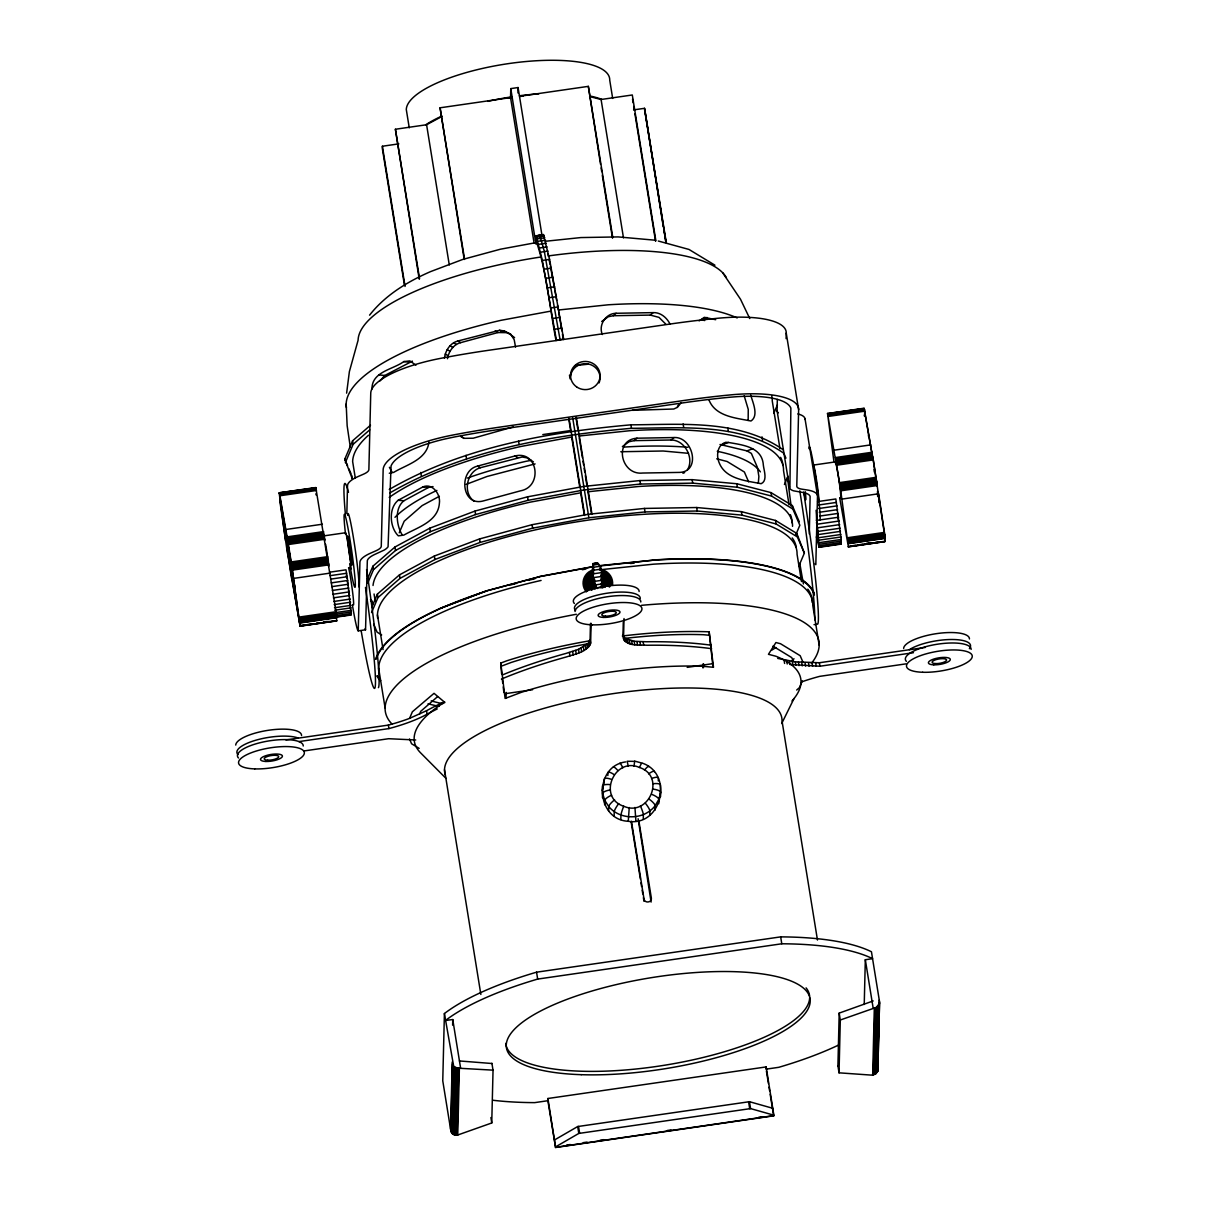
<?xml version="1.0" encoding="UTF-8"?>
<svg xmlns="http://www.w3.org/2000/svg" width="1208" height="1208" viewBox="0 0 1208 1208"><rect width="100%" height="100%" fill="white"/><g stroke="black" fill="none" stroke-linecap="round" stroke-linejoin="round"><path stroke-width="1.5" d="M601.705 587.888C605.827 553.566 583.147 555.167 597.13 588.553M593.188 567.7L593.219 566.567L539.689 576.473M600.497 566.643L600.527 565.51L653.815 560.119A222.861 66.712 -9.2 0 1 814.434 595.046M332.774 620.912L336.67 620.957L336.413 614.117L315.801 487.534L279.154 492.819L285.556 540.625M290.147 558.957L290.026 563.472L289.89 556.526L291.747 574.087L291.883 568.787L290.705 565.888M336.7 620.897L300.037 626.197L292.064 567.367L328.621 562.082M346.847 513.43L347.526 485.631A34.866 10.434 -9.2 0 1 358.232 476.481L363.533 474.17A17.425 5.21 -9.2 0 0 368.878 469.595L370.75 393.144A82.446 24.673 -9.2 0 1 440.316 358.414A314.14 94.028 -9.2 0 1 491.399 349.897L666.861 324.514A314.14 94.028 -9.2 0 1 717.884 318.263A82.446 24.673 -9.2 0 1 786.242 333.046L798.639 409.693L796.782 486.129A17.425 5.21 -9.2 0 0 801.946 489.18L807.155 489.98A34.866 10.434 -9.2 0 1 817.499 496.08L815.823 564.664A42.763 2.28 81.8 0 1 815.204 563.728M809.285 533.906L810.13 496.594A27.452 8.214 -9.2 0 0 803.29 492.562L793.671 490.841A24.824 7.429 -9.2 0 1 789.911 488.621L790.862 408.138A75.032 22.454 -9.2 0 0 737.635 396.632L728.922 397.311A306.319 91.687 -9.2 0 0 679.228 403.412L503.721 428.795A306.319 91.687 -9.2 0 0 453.981 437.07L445.224 438.927A75.032 22.454 -9.2 0 0 391.06 465.971L388.07 546.756A24.824 7.429 -9.2 0 1 384.174 550.078L374.404 554.593A27.452 8.214 -9.2 0 0 367.323 560.648L365.556 629.791L358.248 630.848L359.924 562.279A34.866 10.434 -9.2 0 1 370.63 553.128L375.93 550.803A17.425 5.21 -9.2 0 0 381.275 546.242L383.147 469.791A82.446 24.673 -9.2 0 1 452.728 435.061A314.14 94.028 -9.2 0 1 503.796 426.545L679.258 401.162A314.14 94.028 -9.2 0 1 730.281 394.91A82.446 24.673 -9.2 0 1 798.639 409.693M398.836 143.858L382.392 146.243L382.332 148.478L404.423 285.012M441.63 116.617L426.59 124.741L395.394 129.256L419.206 279.093M541.803 234.322L518.081 87.55L510.773 88.607L510.546 97.606L440.074 107.799L464.204 259.478M444.408 1013.542L442.762 1080.828L450.871 1130.96L452.517 1133.874L457.092 1135.233L491.747 1122.972L493.045 1070.152L457.319 1068.144L453.679 1066.271L444.408 1013.542A200.407 59.977 -9.2 0 1 536.563 972.183L780.67 936.88A200.407 59.977 -9.2 0 1 871.451 951.768L879.56 1001.9L877.793 1071.028L875.317 1074.184L871.496 1075.12L839.031 1072.825L837.914 1065.683M452.623 1025.169L452.758 1019.567L445.526 1020.443A200.407 59.977 -9.2 0 1 537.666 979.084L781.787 943.78A200.407 59.977 -9.2 0 1 872.569 958.669L865.321 959.726L864.233 1004.467M450.569 1129.118L452.215 1061.998M450.871 1130.96L452.517 1063.84M451.294 1132.243L452.924 1065.124M451.626 1132.832L453.257 1065.728M452.034 1133.391L453.679 1066.271M452.517 1133.874L454.163 1066.77M453.664 1134.674L455.31 1067.555M454.314 1134.946L455.945 1067.827M454.978 1135.158L456.624 1068.038M455.673 1135.263L457.319 1068.144M457.092 1135.233L458.738 1068.129M457.741 1135.142L459.387 1068.023M501.607 673.868L500.776 663.071L506.816 660.791A203.125 60.793 -9.2 0 1 589.338 640.859M491.913 1063.508L459.448 1060.956M517.945 92.956L518.081 87.55M506.046 698.013L506.182 692.38M535.944 244.107L535.793 235.953L543.358 234.578L549.595 259.388L563.653 339.071L556.405 340.127L542.347 260.43L536.11 235.62M547.873 1100.715L547.919 1098.495L766.159 1066.921L773.95 1115.784L555.589 1147.494L547.873 1100.715L534.661 1102.632A200.407 59.977 -9.2 0 1 492.728 1100.231M555.589 1147.494L547.919 1098.495M519.712 96.278L588.341 86.357L600.527 164.243M502.468 674.925A234.639 70.23 -9.2 0 1 566.008 653.422L578.496 649.33L588.311 643.245L590.078 639.681L590.47 623.419M501.426 679.077A234.639 70.23 -9.2 0 1 566.567 656.895C574.902 653.996 586.997 652.335 590.636 643.169L591.12 623.298M639.515 767.488C666.303 776.261 648.741 817.423 623.706 806.234C596.918 797.461 614.479 756.299 639.515 767.488A7.867 0.815 -69.6 0 1 642.173 763.109C673.853 773.543 661.863 826.816 628.266 821.289C595.438 819.688 593.249 766.34 625.623 761.916M602.49 797.748L602.43 786.015A7.867 2.386 6.5 0 1 609.904 784.551M604.136 783.388L604.257 778.934A7.867 2.25 22.2 0 1 611.263 779.281M604.634 804.739L604.74 800.3L602.611 793.294A7.867 2.356 -9.2 0 1 610.04 789.972M607.851 775.521L607.926 772.561A7.867 1.963 37.6 0 1 613.996 774.524M608.606 810.976L608.711 806.536L604.74 800.3A7.867 2.159 -24.8 0 1 611.625 795.196M614.132 816.034L614.238 811.58A7.867 1.374 -55 0 1 618.707 803.607M711.059 645.193A234.639 70.23 -9.2 0 0 646.537 641.765L634.155 641.267L624.566 637.99L622.981 634.925L623.283 622.271M624.023 618.541L623.539 638.398C627.058 646.839 639.606 644.679 647.111 645.253A234.639 70.23 -9.2 0 1 711.618 648.681M620.837 819.553L620.942 815.098A7.867 0.815 -69.6 0 1 623.706 806.234M633.581 109.898L644.559 108.312L663.298 226.787M628.266 821.289L629.247 807.533M635.906 821.153L634.94 807.427M643.26 819.13L643.366 814.675A7.867 1.012 67.4 0 0 640.406 805.917M649.783 815.355L649.904 810.915A7.867 1.54 52.7 0 0 645.283 803.109M655.083 810.1L655.189 805.66L658.858 799.273L660.67 792.206A7.867 2.386 6.5 0 0 653.317 789.171M658.3 780.881L658.36 777.922A7.867 2.159 -24.8 0 0 651.595 778.526M658.753 803.728L658.858 799.273A7.867 2.25 22.2 0 0 651.958 794.441M702.829 667.843L702.92 664.098M703.479 667.586L703.569 663.826M712.977 667.088L709.171 631.89L707.571 631.754A203.125 60.793 -9.2 0 0 622.331 636.012M789.458 487.262L777.061 410.614L777.333 399.425M766.159 1066.921L766.099 1069.155L778.767 1067.313A200.407 59.977 -9.2 0 0 838.579 1045.056M786.106 338.633L786.242 333.046M805.087 419.478L805.087 419.433A34.866 10.434 -9.2 0 0 797.824 413.936M839.666 497.741L848.409 546.937L839.968 485.329L827.51 413.438L833.882 461.305M837.914 1065.939L839.198 1013.104L873.203 1000.934M839.031 1072.825L840.315 1020.005L876.329 1007.366L879.575 1003.244M877.688 496.639L877.491 491.399M884.618 540.444C886.008 544.884 884.301 529.723 884.543 534.993M872.674 1074.954L874.32 1007.834M873.339 1074.863L874.985 1007.744M874.698 1074.486L876.329 1007.366M875.317 1074.184L876.963 1007.064M875.906 1073.791L877.536 1006.687M876.434 1073.338L878.065 1006.234M877.265 1072.266L878.911 1005.147M877.582 1071.662L879.258 1000.058M877.793 1071.028L879.56 1001.9M346.62 393.144L349.384 371.581L358.096 340.218A187.466 56.112 -9.2 0 1 541.078 256.972M633.989 766.189L634.713 761.115L640.678 762.761M336.624 617.092L351.241 614.978L347.164 576.729L345.986 569.829L329.542 572.214M817.559 501.607L835.83 498.964L841.206 539.463L841.085 544.113L819.16 547.299L816.759 520.376L838.699 517.205M428.976 442.053C426.786 459.765 406.507 464.657 393.687 472.388L389.293 473.234M372.004 389.021C371.611 371.656 392.947 369.603 403.774 361.6L409.859 360.905L415.96 365.148M748.16 420.429L748.25 409.376L744.173 395.786M758.307 483.14L758.881 476.45L757.416 467.436L751.361 453.393L746.997 450.901L719.998 444.484M539.145 235.968L539.659 234.624L544.295 251.264L560.029 339.448M444.438 358.081C445.45 350.577 450.191 342.906 457.938 340.988L499.644 330.267L504.083 330.947L511.135 334.646L504.083 330.947M447.458 358.731C448.636 351.649 453.347 344.476 460.656 342.649L497.923 332.547L506.892 332.653M602.324 790.455L603.23 786.921M651.097 902.089L638.111 818.737M379.976 380.943L384.763 375.477L412.426 361.132M300.082 626.257L287.942 554.88M351.739 475.378L352.313 478.866L344.763 459.176L352.585 440.814L370.524 425.186M345.337 462.649L353.144 444.302L369.708 429.867M367.761 583.071L373.438 569.723L395.529 550.486L430.365 531.656L475.59 514.548L528.123 500.308L584.37 489.904L640.512 484.046L692.712 483.14L737.409 487.247L771.58 496.08L792.871 509.051L799.847 525.269L795.589 535.28M399.244 532.803L404.182 521.237L422.09 505.624L439.365 496.292M371.702 607.458L377.394 594.11L399.471 574.872L434.321 556.042L479.546 538.934L532.064 524.695L588.311 514.291L644.453 508.432L696.654 507.526L741.365 511.633L775.521 520.467L796.812 533.438L804.362 553.128L798.669 566.476M371.551 612.607L377.953 597.598L400.044 578.36L434.88 559.531L480.104 542.422L532.622 528.168L588.885 517.764L645.012 511.92L697.212 511.014L741.923 515.121L776.08 523.955L797.386 536.926L804.362 553.128M409.572 718.367L412.366 711.799L434.034 693.332L444.891 702.467L440.799 704.672A195.711 58.573 -9.2 0 0 420.369 752.614L446.069 778.465M419.508 714.23L420.761 711.286L437.507 696.699M773.875 413.181L777.423 404.846M784.43 484.529L787.978 476.194M802.293 680.889L799.394 687.669L796.676 690.04M367.534 578.768L372.879 566.235L394.971 546.998L429.806 528.183L475.031 511.06L527.549 496.82L583.811 486.416L639.938 480.558L692.139 479.651L736.85 483.759L771.006 492.607L792.312 505.563L799.288 521.781M653.815 560.119L600.527 565.918L600.98 569.663L653.452 564.181A219.645 65.745 -9.2 0 1 812.773 605.404L819.16 645.117M781.697 723.532L794.018 698.556M677.175 407.368L678.956 403.97M681.252 402.581L677.416 407.322L673.777 409.014L632.494 410.327M687.322 470.078C694.6 458.587 685.087 440.044 671.24 439.999L634.2 440.633L629.006 441.751L622.377 446.598M369.572 315.167C385.216 295.19 407.519 281.645 430.471 271.649L462.83 259.403L500.429 249.21L537.031 242.446M878.79 501.335L879.062 502.86M543.358 234.578L535.793 235.953M536.896 243.231C546.877 273.068 549.761 308.599 556.058 340.626M699.145 320.905L704.34 317.311L715.68 319.712M601.705 321.509L608.319 316.723L613.317 315.726L650.342 315.092L659.009 317.387L665.729 324.076M613.317 315.726L616.125 313.28L653.166 312.63C660.595 312.268 666.801 317.659 669.972 323.955M650.342 315.092L653.166 312.63M634.2 440.633L636.994 438.202L674.034 437.553C692.758 436.254 701.471 471.467 679.666 472.404L642.626 473.038C620.761 475.499 613.271 439.878 636.994 438.202M671.24 439.999L674.034 437.553M398.202 500.263C388.281 508.251 389.671 527.519 398.338 535.854L403.834 535.099C417.213 527.458 438.111 521.765 439.395 503.162C440.709 494.314 432.494 482.762 422.921 486.915L398.202 500.263L403.849 500.776L428.568 487.428L433.008 486.582M403.849 500.776C394.306 508.568 396.39 525.389 402.219 534.948M554.623 1139.884L577.681 1126.551L749.458 1101.696L772.848 1108.31L772.003 1108.431M555.74 1146.785L578.798 1133.436L750.576 1108.597L773.966 1115.21M591.905 570.191L588.598 572.094A14.798 14.088 1.4 0 0 586.333 591.905M592.358 571.006L589.323 572.758A13.65 13.016 1.4 0 0 587.224 591.044M589.066 589.338A11.31 10.766 1.4 0 1 593.324 572.743L593.46 572.668M389.263 489.466C462.377 447.111 547.783 432.253 630.923 424.823C681.856 424.627 739.371 419.025 783.297 449.829M389.822 492.94C462.951 450.599 548.341 435.741 631.482 428.296C682.414 428.1 739.93 422.513 783.856 453.302L785.94 458.164M444.514 701.742A214.48 64.205 -9.2 0 0 426.545 710.712L409.421 718.428A88.637 26.531 -9.2 0 1 388.327 725.102L285.918 739.915M682.943 473.294L684.664 472.57M513.294 426.922L473.174 438.217L464.551 438.323L460.988 436.737M477.673 466.077C458.149 470.395 461.471 507.013 483.306 500.927L520.572 490.81C542.89 486.794 538.164 450.222 514.94 455.975L477.673 466.077L480.376 467.723L522.113 457.017L526.718 457.802L533.438 461.879M480.376 467.723C466.801 471.513 462.392 492.713 473.929 501.139M707.027 317.478L701.244 319.667L704.702 320.558M466.077 484.408L487.035 476.481L535.114 463.902M722.761 444.619L728.484 442.46C742.829 445.012 762.248 446.915 763.35 465.186C763.954 470.667 767.805 480.754 761.115 483.713C746.182 480.693 725.51 479.289 719.062 462.513C716.087 455.461 717.401 444.801 725.736 442.309L728.484 442.46M746.997 450.901L752.72 448.727M375.643 659.115A223.344 66.848 -9.2 0 1 440.301 608.349L486.28 590.954L539.81 576.624L593.204 566.733M500.701 666.423L511.12 662.482A194.322 58.165 -9.2 0 1 588.764 643.638M440.301 608.349L486.28 590.954L539.81 576.624M536.503 235.998L543.751 234.956M537.016 237.07L544.264 236.028M537.605 238.822L544.853 237.78M502.166 330.614L504.249 332.185M538.27 241.238L545.518 240.196M539.025 244.288L546.273 243.246M539.84 247.942L547.088 246.885M540.716 252.14L547.964 251.098M542.347 260.43L549.595 259.388M544.038 269.173L551.286 268.131M545.744 278.323L552.992 277.266M547.481 287.851L554.729 286.809M549.247 297.742L556.495 296.685M551.029 307.949L558.277 306.908M552.826 318.459L560.074 317.402M554.623 329.225L561.871 328.168M531.369 460.324L526.114 461.29A192.344 57.576 -9.2 0 0 467.315 478.081M582.301 569.708L585.925 569.043M551.12 311.06L501.109 320.301A209.467 62.695 -9.2 0 0 346.424 407.625M616.125 313.28C605.857 313.28 598.126 325.103 602.369 334.525M589.61 96.534L601.086 99.494L632.297 94.979L655.869 240.724M542.815 434.578L570.221 430.607M827.495 413.514L864.143 408.213L872.674 457.545M279.259 492.819L315.907 487.821M827.631 413.619L864.249 408.5M279.365 493.106L315.983 488.047M827.752 414.027L864.309 408.727M279.425 493.332L316.043 488.334M827.827 414.314L864.384 409.014M279.486 493.619L316.118 488.681M827.903 414.646L864.46 409.361M279.561 493.966L316.209 489.059M827.978 415.039L864.535 409.739M279.652 494.359L316.285 489.497M828.069 415.461L864.626 410.176M279.728 494.782L279.909 495.763L316.466 490.478M828.25 416.443L864.807 411.158M279.909 495.763L285.828 529.497L322.385 524.212M834.154 450.176L870.711 444.891M285.828 529.497L287.111 536.88L323.668 531.596M835.438 457.56L871.995 452.275M287.111 536.88L287.323 538.134L323.88 532.849M835.649 458.829L872.206 453.529M287.534 539.402L324.091 534.117M835.86 460.082L872.418 454.797M287.323 538.134L287.746 540.671L324.303 535.386M836.087 461.35L872.629 456.065L876.857 483.472M323.517 535.929L345.443 532.758M813.361 465.08L835.287 461.909M287.957 541.954L324.514 536.654M836.298 462.634L872.855 457.349M287.746 540.671L288.183 543.238L324.726 537.938M836.51 463.917L873.067 458.617M288.183 543.238L288.395 544.521L324.952 539.236M836.721 465.201L873.278 459.916L884.256 532.622M288.395 544.521L291.204 561.931L327.761 556.646M839.545 482.626L876.102 477.326M291.43 563.29L327.972 558.005M839.756 483.97L876.313 478.685M291.204 561.931L291.641 564.649L328.198 559.364M839.968 485.329L876.525 480.044M328.41 560.723L291.853 566.008L291.641 564.649M840.179 486.688L876.736 481.403M840.39 488.062L876.948 482.762M292.276 568.741L328.833 563.457M840.602 489.421L877.159 484.136M292.487 570.116L329.044 564.831M840.813 490.795L877.37 485.51M293.74 578.375L330.297 573.09M842.067 499.07L878.624 493.77L884.422 532.411L884.588 533.619L848.046 538.904M330.131 575.657L346.575 573.287M818.148 505.065L836.419 502.422M330.72 579.115L347.164 576.729M818.722 508.523L837.008 505.88M331.294 582.875L347.738 580.489M819.311 512.283L837.582 509.64M331.868 586.635L348.327 584.249M819.885 516.043L838.171 513.4M332.411 590.44L348.855 588.069M332.94 594.26L349.384 591.875M817.303 524.197L839.228 521.01M333.393 597.854L349.837 595.484M817.756 527.79L839.681 524.619M333.831 601.463L350.29 599.077M593.007 563.743L597.915 563.034M818.194 531.399L840.134 528.213M592.841 565.102L598.836 564.227M334.178 604.604L350.622 602.218M818.541 534.54L840.466 531.369M592.796 567.352L599.847 566.326M592.962 570.312L600.784 569.179M334.51 607.745L350.954 605.374M818.873 537.681L840.798 534.51M334.707 610.221L351.151 607.851M819.069 540.157L840.995 536.986M593.43 573.785L601.509 572.622M299.539 617.016L336.096 611.731M847.865 537.696L884.422 532.411M334.903 612.698L351.362 610.327M819.266 542.634L841.206 539.463M299.705 618.224L336.262 612.939M299.795 618.813L336.337 613.528M848.122 539.508L884.679 534.208M299.871 619.402L351.407 611.958M819.311 544.279L841.251 541.109M848.197 540.082L884.754 534.797M299.931 619.976L336.488 614.676M594.14 577.53L601.962 576.397M848.273 540.656L884.815 535.355M299.992 620.504L336.549 615.219M848.333 541.199L884.89 535.899M300.052 621.018L351.452 613.604M819.356 545.91L841.296 542.739M848.394 541.712L884.935 536.412M300.113 621.501L336.654 616.216M848.439 542.181L884.996 536.896M336.73 616.412L351.347 614.283M819.25 546.605L841.191 543.434M300.143 621.939L336.7 616.654M338.195 616.518L350.984 614.676M818.903 546.982L839.001 544.083M848.484 542.619L885.026 537.334M300.173 622.346L336.73 617.046M848.514 543.026L885.071 537.726M300.203 622.694L336.76 617.394M848.529 543.374L885.087 538.073M300.218 622.981L336.775 617.696M848.545 543.66L885.102 538.375M595.046 581.29L602.112 580.263M323.563 621.939L327.217 621.41M866.408 543.419L870.062 542.89M299.871 625.668L303.525 625.14M307.179 624.611L312.661 623.826M316.33 623.298L319.984 622.754M323.638 622.226L329.12 621.441M850.039 546.091L855.521 545.291M859.175 544.763L862.829 544.234M866.483 543.706L871.965 542.921M875.619 542.392L879.273 541.864M299.931 625.895L312.736 624.053M316.39 623.524L336.488 620.61M850.1 546.318L884.83 541.29M299.992 626.076L336.549 620.791M848.318 546.756L884.935 541.592M848.378 546.877L885.026 541.577M596.027 584.808L602.037 583.932M596.918 587.873L601.811 587.163M814.041 624.657L817.695 624.128A103.571 5.527 81.8 0 0 811.202 543.268L803.697 492.034M504.627 693.769L532.577 689.723M687.186 667.36L713.264 663.585M777.71 658.405L795.302 661.833L819.356 662.754L925.328 647.428M298.95 741.591L388.901 728.59A88.637 26.531 -9.2 0 0 427.104 714.2A214.48 64.205 -9.2 0 1 437.266 708.93M789.413 661.018L789.972 664.506L819.915 666.227L913.429 652.713M304.205 750.923L388.644 738.707L415.703 739.991M905.94 663.871L819.673 676.359A88.637 26.531 -9.2 0 0 801.855 681.825M566.567 1145.063L570.297 1144.52M583.343 1142.632L587.073 1142.089M600.134 1140.201L603.864 1139.657M667.284 1130.492L671.014 1129.948M758.684 1117.264L762.414 1116.736M555.529 1147.313L773.966 1115.573M546.167 241.192L580.867 237.568L618.224 236.919L654.313 240.135M575.144 365.571L588.266 364.197M578.919 436.028L629.534 430.743A212.291 63.541 -9.2 0 1 783.524 470.576L789.066 504.808M630.47 563.517L634.23 563.124M634.744 761.372L627.163 761.266L628.281 766.295M620.791 451.732L663.132 451.007L688.515 453.332M403.774 361.6L409.482 362.113M379.055 374.948L384.763 375.477M422.921 486.915L428.568 487.428M709.096 635.242L703.162 634.698A194.322 58.165 -9.2 0 0 625.88 638.262M599.742 569.164L603.215 569.98A14.798 14.088 1.4 0 1 612.562 584.672M599.485 570.025L602.807 570.81A13.65 13.016 1.4 0 1 611.444 584.37M658.315 241.026L688.998 249.452L714.955 265.201M716.721 458.814L727.11 461.501L744.385 472.011L748.628 481.886M508.326 332.94L514.578 337.636M499.644 330.267L502.362 331.928M495.204 330.886L497.923 332.547M457.938 340.988L460.656 342.649M453.619 342.755L456.337 344.416M449.98 345.714L452.789 347.421M447.217 349.61L450.01 351.317M445.269 354.05L448.077 355.756M514.94 455.975L517.643 457.621M772.924 646.144L791.753 657.62L793.475 661.606M381.668 634.94L377.107 632.161L373.619 624.053M419.161 748.371L411.581 743.766L409.512 738.949M460.792 435.741L463.781 438.429M841.085 544.113L840.194 542.226M819.16 547.299L816.366 536.85M722.701 272.781L740.504 299.237L749.76 318.565M392.071 472.237L389.384 467.285M511.784 335.93L514.2 339.705L515.559 347.119M593.219 563.366L593.445 568.666A96.972 79.275 -12.6 0 1 593.007 577.56M593.324 572.743L593.808 573.664A10.102 9.619 1.4 0 0 591.905 590.229M708.915 399.803C715.362 416.579 736.034 417.983 750.968 421.003C759.032 415.703 752.765 402.385 750.666 394.986M803.109 662.497L800.179 655.702L780.489 643.713L775.929 642.535L768.454 654.313L775.808 656.216A195.711 58.573 -9.2 0 1 791.98 700.972M344.763 459.176L347.557 465.654M348.946 468.9L351.045 473.762M370.509 599.425L372.593 604.287L372.034 600.799M547.934 253.952L548.462 256.443M777.061 410.614L777.514 411.973A24.824 7.429 -9.2 0 0 778.36 412.834M549.081 259.629L550.033 264.386M550.35 266.077L554.653 289.014M773.422 1114.184L770.176 1094.342M554.985 290.856L556.692 300.399M557.522 305.201L558.368 310.018L608.273 304.793A209.467 62.695 -9.2 0 1 737.197 317.93M872.251 455.099L864.656 411.883L864.671 416.081M558.685 311.921L561.871 330.796M291.717 578.088L299.554 622.573L291.551 565.435L279.773 496.488L279.818 501.048M872.871 458.783L873.082 460.037M291.551 578.33L287.127 549.595M562.445 334.314L563.306 339.569M868.386 435.076L868.643 436.707M873.973 469.58L874.381 472.132M875.196 477.22L875.755 480.618M878.835 499.629L879.122 501.471M805.026 418.738L817.439 495.386M819.356 662.754L819.915 666.227M792.312 505.563L792.871 509.051M796.812 533.438L797.386 536.926M865.321 959.726L873.142 1008.016M815.657 662.814L816.215 666.288M779.975 448.712L772.244 400.89A212.291 63.541 -9.2 0 0 771.731 395.937M801.478 581.546L797.053 554.185A212.291 63.541 -9.2 0 0 583.358 520.829A212.291 63.541 -9.2 0 0 377.651 618.209M812.018 662.799L812.591 666.288M877.627 1067.177L877.929 1070.363M808.484 662.739L809.043 666.212M805.026 662.603L805.6 666.091M801.689 662.407L802.248 665.895M761.991 436.858L762.565 440.346M771.006 492.607L771.58 496.08M775.521 520.467L776.08 523.955M798.443 662.15L799.001 665.638M795.302 661.833L795.876 665.321M792.297 661.456L792.856 664.944M786.665 660.519L787.223 664.007M784.052 659.961L784.611 663.449M839.198 1013.104L840.315 1020.262M817.469 940.05L782.014 720.919A170.751 51.114 -9.2 0 0 606.265 694.691A170.751 51.114 -9.2 0 0 445.193 774.705M727.835 428.025L728.394 431.498M736.85 483.759L737.409 487.247M741.365 511.633L741.923 515.121M780.67 936.88L781.787 943.78M644.559 108.312L666.348 242.989M644.528 109.43L666.016 242.264M663.902 230.471L664.506 234.171M665.095 237.855L665.699 241.555M632.539 99.071L633.128 102.771M633.732 106.455L634.321 110.139M634.925 113.839L655.521 241.132M683.124 423.917L683.683 427.39M692.139 479.651L692.712 483.14M696.654 507.526L697.212 511.014M612.683 98.422L609.723 80.136A102.922 30.804 -9.2 0 0 508.779 63.571A102.922 30.804 -9.2 0 0 406.296 109.566L409.255 127.852M766.4 1070.952L768.439 1083.546M769.013 1087.14L769.602 1090.749M601.086 99.494L623.479 237.87M588.341 86.357L612.818 237.629M601.116 167.927L601.72 171.627M602.309 175.311L612.456 238.036M749.458 1101.696L750.576 1108.597M748.598 1101.817L749.715 1108.717M630.923 424.823L631.482 428.296M639.938 480.558L640.512 484.046M644.453 508.432L645.012 511.92M643.169 641.826L643.728 645.314M639.953 641.765L640.527 645.253M636.948 641.584L637.507 645.072M634.155 641.267L634.713 644.755M631.633 640.844L632.192 644.317M629.383 640.285L629.942 643.773M627.45 639.621L628.009 643.109M625.835 638.851L626.393 642.339M624.566 637.99L625.14 641.478M623.675 637.039L624.234 640.527M622.981 634.925L623.69 639.5M569.481 375.129L570.07 378.814M576.322 417.424L591.935 513.913M575.974 417.832L577.756 428.87M579.206 437.825L582.407 457.651M582.996 461.26L583.585 464.854M584.159 468.462L584.748 472.071M585.336 475.665L587.073 486.477M591.603 514.412L587.934 491.762L638.564 486.492A212.291 63.541 -9.2 0 1 792.539 526.326M638.775 820.323L651.354 898.072A3.715 3.488 23.1 0 1 648.258 901.923A3.715 3.533 -23.3 0 1 644.03 899.13L631.452 821.289M572.698 417.802L588.885 517.764M569.074 418.466L584.687 514.955M568.726 418.874L570.81 431.754M579.825 487.534L571.671 437.07L520.935 446.462A212.291 63.541 -9.2 0 0 389.233 497.409M584.355 515.469L580.686 492.819L529.965 502.196A212.291 63.541 -9.2 0 0 373.03 585.487M631.089 821.651L640.391 879.107M640.995 882.822L641.584 886.521M642.188 890.236L642.792 893.935M643.396 897.65L643.985 901.349M510.773 88.607L535.446 240.951M510.546 97.606L534.132 243.352M590.078 639.681L590.636 643.169M589.851 640.829L590.425 644.317M589.262 642.022L589.836 645.495M588.311 643.245L588.87 646.718M586.997 644.468L587.556 647.956M585.336 645.721L585.91 649.194M583.358 646.944L583.917 650.433M581.063 648.152L581.637 651.64M578.496 649.33L579.07 652.803M575.672 650.448L576.246 653.936M572.637 651.505L573.196 654.993M569.391 652.501L569.965 655.989M518.534 441.071L519.108 444.559M527.549 496.82L528.123 500.308M532.064 524.695L532.622 528.168M440.074 107.799L464.551 259.086M426.59 124.741L449.285 264.945M578.511 1126.43L579.629 1133.315M577.681 1126.551L578.798 1133.436M466.016 455.325L466.575 458.798M475.031 511.06L475.59 514.548M479.546 538.934L480.104 542.422M536.563 972.183L537.666 979.084M395.394 129.256L419.569 278.686M382.392 146.243L405.073 286.447M420.792 472.434L421.35 475.922M429.806 528.183L430.365 531.656M434.321 556.042L434.88 559.531M444.499 769.738L480.859 994.441M491.928 1063.251L493.03 1070.409M426.545 710.712L427.104 714.2M490.916 1117.536L491.747 1122.972M394.971 546.998L395.529 550.486M399.471 574.872L400.044 578.36M452.758 1019.567L460.565 1067.857M352.585 440.814L353.144 444.302M372.879 566.235L373.438 569.723M377.394 594.11L377.953 597.598M350.335 447.337L347.149 425.699L346.168 403.985M355.318 478.141L352.645 461.592A212.291 63.541 -9.2 0 1 368.5 435.212M374.057 593.989L375.19 600.95M377.44 614.887L383.057 649.542M388.327 725.102L388.901 728.59M378.632 668.205L385.095 707.918M287.655 554.366L286.93 548.326M877.053 484.801L877.25 486.084M366.568 569.617L368.183 580.142A103.571 5.527 81.8 0 1 378.406 687.669M286.809 548.9L279.939 501.788M593.672 570.72L593.219 566.975M365.48 587.45L368.259 607.337A103.571 5.527 81.8 0 1 375.054 687.594A103.571 5.527 81.8 0 1 361.162 630.712M864.475 416.171L864.324 414.993M837.642 514.623L838.352 519.984M316.058 494.902L315.922 493.755M709.171 631.89L713.505 667.284L702.165 666.242A183.329 54.873 -9.2 0 0 520.98 692.456L505.11 698.466L500.776 663.071M502.286 679.455L502.755 683.184M503.207 686.914L503.887 692.501M805.268 491.731L805.6 494.872A14.798 0.785 81.8 0 1 804.075 493.015M660.565 796.661L660.504 784.913A7.867 2.356 -9.2 0 0 653.196 783.735M835.166 462.77A18.497 0.982 81.8 0 1 838.835 479.259A18.497 0.982 81.8 0 1 840.345 498.089M813.226 465.941A18.497 0.982 81.8 0 1 816.91 482.43A18.497 0.982 81.8 0 1 818.42 501.26M237.931 754.502A33.296 9.966 -9.2 0 1 257.41 739.764A33.296 9.966 -9.2 0 1 298.391 738.118M909.292 649.738A33.296 9.966 -9.2 0 1 950.485 639.515A33.296 9.966 -9.2 0 1 969.375 648.696M803.426 583.917A103.571 5.527 81.8 0 1 799.817 563.396M791.134 506.016A103.571 5.527 81.8 0 1 787.495 477.266M799.771 490.81A103.571 5.527 81.8 0 1 814.781 619.84M816.502 522.173A19.917 1.057 81.8 0 1 817.408 537.318M816.08 510.274A36.995 1.978 81.8 0 1 816.427 514.744L816.548 518.836A36.995 1.978 81.8 0 1 816.276 520.557M808.922 448.636A36.995 1.978 81.8 0 1 815.566 476.873A36.995 1.978 81.8 0 1 819.93 520.029M614.585 799.847A7.867 1.827 -40.1 0 0 608.711 806.536C620.338 820.534 644.136 820.172 655.189 805.66A7.867 1.963 37.6 0 0 649.225 799.198M648.636 773.875A7.867 1.827 -40.1 0 1 654.404 771.686M644.513 770.115A7.867 1.374 -55 0 1 648.877 766.627M619.749 763.531A7.867 1.012 67.4 0 1 622.815 767.805M613.211 767.306A7.867 1.54 52.7 0 1 617.937 770.613M792.221 537.938A212.291 63.541 -9.2 0 1 796.283 547.39M548.462 255.915A187.466 56.112 -9.2 0 1 726.401 277.674M780.61 457.364A212.291 63.541 -9.2 0 1 782.92 465.427M790.379 514.668A212.291 63.541 -9.2 0 1 791.98 522.837M793.988 658.722A204.832 61.306 -9.2 0 1 791.753 661.108M358.248 630.848A42.763 2.28 81.8 0 1 352.374 604.846M365.556 629.791A42.763 2.28 81.8 0 1 364.952 628.855M570.569 376.216A14.798 14.088 1.4 0 1 588.779 364.091A14.798 14.088 1.4 0 1 599.062 382.921M641.463 605.329A219.614 65.73 -9.2 0 1 811.353 663.464M392.056 724.12A219.614 65.73 -9.2 0 1 576.337 614.268M378.844 671.633A219.645 65.745 -9.2 0 1 541.093 580.444M775.913 647.533A212.291 63.541 -9.2 0 1 771.746 650.161M439.017 706.333A212.291 63.541 -9.2 0 1 428.055 703.796M510.924 584.868A219.614 65.73 -9.2 0 1 516.405 583.389M529.376 580.067A219.614 65.73 -9.2 0 1 534.993 578.723M807.835 589.172A219.614 65.73 -9.2 0 1 812.244 602.384M442.098 703.584A204.967 61.351 -9.2 0 1 431.196 700.897M380.203 680.678A223.344 66.848 -9.2 0 1 376.941 675.936M653.936 559.938A223.344 66.848 -9.2 0 1 814.268 593.249M380.686 680.602A222.861 66.712 -9.2 0 1 377.424 675.876M376.126 659.085A222.861 66.712 -9.2 0 1 486.522 591.074M600.648 575.476A7.641 7.278 1.4 0 1 602.656 587.934M595.121 589.021A7.641 7.278 1.4 0 1 593.098 576.578M601.659 577.273A6.387 6.085 1.4 0 1 600.452 587.737M595.574 587.828A6.387 6.085 1.4 0 1 593.883 577.424M600.904 578.164A5.119 4.877 1.4 0 1 601.086 585.91M596.027 586.635A5.119 4.877 1.4 0 1 593.762 579.206M601.539 573.513A10.102 9.619 1.4 0 1 607.292 585.986M601.101 574.48A8.879 8.456 1.4 0 1 605.042 587.375M592.63 589.157A8.879 8.456 1.4 0 1 592.328 575.748M602.399 571.671A12.488 11.899 1.4 0 1 609.511 587.088M588.13 590.184A12.488 11.899 1.4 0 1 592.841 571.852M601.962 572.577A11.31 10.766 1.4 0 1 608.409 586.529M600.889 579.749A3.85 3.669 1.4 0 1 600.995 584.219M594.895 584.325A3.85 3.669 1.4 0 1 594.789 579.87M347.708 515.348A36.995 1.978 81.8 0 1 354.352 543.585A36.995 1.978 81.8 0 1 358.716 586.756M345.503 534.027A36.995 1.978 81.8 0 1 347.013 523.139A36.995 1.978 81.8 0 1 355.152 580.761A36.995 1.978 81.8 0 1 349.701 563.759M324.303 537.922A18.497 0.982 81.8 0 1 324.907 540.64M325.601 544.279A18.497 0.982 81.8 0 1 327.73 558.066M327.927 559.606A18.497 0.982 81.8 0 1 328.712 566.492M345.322 533.619A18.497 0.982 81.8 0 1 349.339 552.524A18.497 0.982 81.8 0 1 350.033 567.337M345.473 515.136A103.571 5.527 81.8 0 1 348.493 492.29M346.303 575.023A19.917 1.057 81.8 0 1 346.832 578.073M347.36 581.335A19.917 1.057 81.8 0 1 347.874 584.732M348.584 589.866A19.917 1.057 81.8 0 1 349.188 594.714M349.912 602.279A19.917 1.057 81.8 0 1 349.837 605.419M348.553 567.654A19.917 1.057 81.8 0 1 352.57 591.814A19.917 1.057 81.8 0 1 353.159 604.468M394.971 517.311A192.344 57.576 -9.2 0 1 436.888 490.418M624.521 447.051A192.344 57.576 -9.2 0 1 687.956 447.277M717.28 451.309A192.344 57.576 -9.2 0 1 760.376 471.875M508.553 98.12A100.355 30.034 -9.2 0 1 512.252 97.546M519.621 96.519A100.355 30.034 -9.2 0 1 523.321 96.066M425.639 124.877A102.922 30.804 -9.2 0 1 441.962 116.059M487.76 101.366A102.922 30.804 -9.2 0 1 512.343 96.746M519.395 95.764A102.922 30.804 -9.2 0 1 538.708 93.862M589.821 95.976A102.922 30.804 -9.2 0 1 601.811 99.388M575.506 610.463A33.296 9.966 -9.2 0 1 603.305 593.838A33.296 9.966 -9.2 0 1 640.255 598.489M574.389 603.502A33.296 9.966 -9.2 0 1 602.173 586.877A33.296 9.966 -9.2 0 1 639.123 591.527M575.023 611.49A33.296 9.966 -9.2 0 1 608.168 596.616A33.296 9.966 -9.2 0 1 640.814 601.977M903.644 648.47A33.296 9.966 -9.2 0 1 936.789 633.596A33.296 9.966 -9.2 0 1 969.435 638.957M906.393 661.38A33.296 9.966 -9.2 0 1 934.177 644.755A33.296 9.966 -9.2 0 1 971.126 649.406M235.741 745.079A33.296 9.966 -9.2 0 1 268.886 730.206A33.296 9.966 -9.2 0 1 301.547 735.566M238.489 757.99A33.296 9.966 -9.2 0 1 266.288 741.365A33.296 9.966 -9.2 0 1 303.238 746.015M809.662 997.732A153.793 46.04 -9.2 0 1 659.341 1066.045A153.793 46.04 -9.2 0 1 505.729 1043.425M806.083 987.872A153.793 46.04 -9.2 0 1 809.587 996.011M286.507 535.567L287.67 548.9L286.507 535.567M287.972 544.657L288.803 555.891L288.923 551.21L289.618 554.834L287.972 544.657M294.254 583.464L295.764 598.896L294.254 583.464M285.284 528.636L285.586 533.453L285.284 528.636M293.016 576.488L292.261 577.213L291.959 575.416L292.895 575.038L293.906 587.42L293.016 576.488M284.786 529.179L284.227 527.564L285.148 527.201L286.16 539.583L284.786 529.179M581.229 1074.682A153.793 46.04 -9.2 0 0 810.221 1001.221A153.793 46.04 -9.2 0 0 583.207 993.716A153.793 46.04 -9.2 0 0 581.229 1074.682M576.578 386.877A14.798 14.088 1.4 0 0 600.029 377.092A14.798 14.088 1.4 0 0 579.372 362.611A14.798 14.088 1.4 0 0 576.578 386.877M347.678 540.897A14.798 0.785 81.8 0 0 351.588 565.042A14.798 0.785 81.8 0 0 349.791 546.227A14.798 0.785 81.8 0 0 347.678 540.897M603.487 617.409A11.098 3.322 -9.2 0 0 620.006 612.109A11.098 3.322 -9.2 0 0 603.638 611.58A11.098 3.322 -9.2 0 0 603.487 617.409M592.388 624.838A33.296 9.966 -9.2 0 0 641.946 608.938A33.296 9.966 -9.2 0 0 592.811 607.322A33.296 9.966 -9.2 0 0 592.388 624.838M605.359 616.171A7.369 2.205 -9.2 0 0 616.322 612.652A7.369 2.205 -9.2 0 0 605.45 612.29A7.369 2.205 -9.2 0 0 605.359 616.171M933.799 664.838A11.098 3.322 -9.2 0 0 950.319 659.538A11.098 3.322 -9.2 0 0 933.95 658.994A11.098 3.322 -9.2 0 0 933.799 664.838M922.685 672.267A33.296 9.966 -9.2 0 0 972.259 656.367A33.296 9.966 -9.2 0 0 923.123 654.751A33.296 9.966 -9.2 0 0 922.685 672.267M935.671 663.6A7.369 2.205 -9.2 0 0 946.634 660.081A7.369 2.205 -9.2 0 0 935.762 659.719A7.369 2.205 -9.2 0 0 935.671 663.6M265.911 761.463A11.098 3.322 -9.2 0 0 282.43 756.163A11.098 3.322 -9.2 0 0 266.047 755.619A11.098 3.322 -9.2 0 0 265.911 761.463M254.797 768.892A33.296 9.966 -9.2 0 0 304.356 752.992A33.296 9.966 -9.2 0 0 255.22 751.361A33.296 9.966 -9.2 0 0 254.797 768.892M267.768 760.209A7.369 2.205 -9.2 0 0 278.746 756.691A7.369 2.205 -9.2 0 0 267.874 756.329A7.369 2.205 -9.2 0 0 267.768 760.209"/></g></svg>
